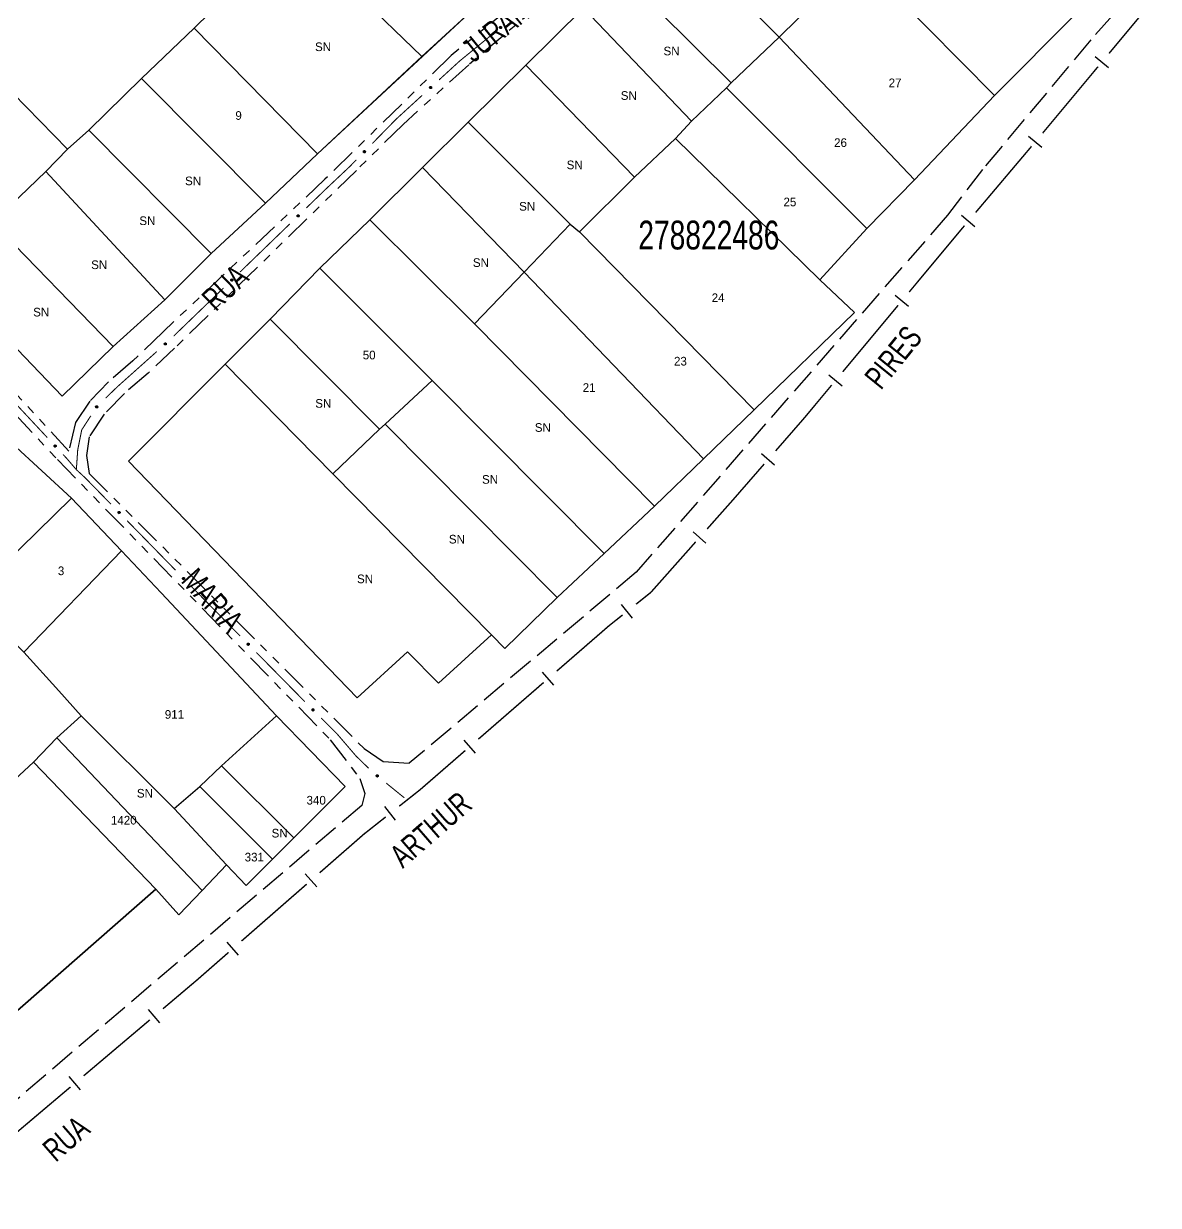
# Model space of a CAD drawing. Extents: x 204373 to 205952, y 4873300 to 4875179.
# Drawn here: x 205599.9 to 205796.8, y 4874653.5 to 4874858.5 of the extents above; entities that cross this region are included whole.
import ezdxf
from ezdxf.enums import TextEntityAlignment as Align

# ---------------------------------------------------------------- set-up
doc = ezdxf.new("R2010")
doc.units = 0
doc.header["$LTSCALE"] = 1.5
doc.header["$MEASUREMENT"] = 0
doc.linetypes.add('TRACO_11', pattern=[8, 3, -1, 3, -1])
doc.linetypes.add('TRACO_25', pattern=[8, 3, -1, 1, -1, 1, -1])
for name, color, linetype in [('CD_MALHA_LOTES', 7, 'CONTINUOUS'), ('CD_TXT_QUADRA', 255, 'CONTINUOUS'), ('LM-LIM-SETORES-BAIRROS', 250, 'CONTINUOUS'), ('RU-QUADRA', 220, 'CONTINUOUS'), ('SV-EIXO-RUA-N-PAV', 6, 'CONTINUOUS'), ('SV-RUA-NAO-PAV', 7, 'CONTINUOUS'), ('SV-RUA-PAVIM', 7, 'CONTINUOUS'), ('SV-TXT-RUA-N-PAV', 7, 'CONTINUOUS'), ('SV-TXT-RUA-PAV', 7, 'CONTINUOUS'), ('Th_NmrPort', 1, 'CONTINUOUS')]:
    doc.layers.add(name, color=color, linetype=linetype)
doc.styles.add('ARIAL', font='ARIAL.SHX')

msp = doc.modelspace()

# ---------------------------------------------------------------- linework, layer by layer
at = {"layer": 'CD_MALHA_LOTES', "linetype": 'Continuous', "flags": 128}
for points in [[(205669.017432, 4874852.782925), (205646.672247, 4874874.347736)], [(205730.987112, 4874856.165869), (205712.558945, 4874874.749396)], [(205768.323391, 4874846.013757), (205744.956753, 4874869.674051)], [(205629.500111, 4874857.703973), (205637.821992, 4874865.893761)], [(205722.680838, 4874848.195203), (205703.368859, 4874867.397328)], [(205730.987112, 4874856.165869), (205740.593862, 4874865.646767)], [(205677.888804, 4874860.927136), (205669.017432, 4874852.782925)], [(205687.022594, 4874851.299568), (205697.048853, 4874861.199974)], [(205715.800895, 4874841.566964), (205697.048853, 4874861.199974)], [(205782.418885, 4874860.193153), (205768.323391, 4874846.013757)], [(205620.385669, 4874848.985812), (205629.500111, 4874857.703973)], [(205650.911106, 4874835.912774), (205629.500111, 4874857.703973)], [(205607.572614, 4874836.70113), (205588.551171, 4874856.118853)], [(205722.680838, 4874848.195203), (205730.987112, 4874856.165869)], [(205754.437651, 4874831.414853), (205730.987112, 4874856.165869)], [(205669.017432, 4874852.782925), (205650.911106, 4874835.912774)], [(205677.038285, 4874841.399161), (205687.022594, 4874851.299568)], [(205705.900488, 4874831.834361), (205687.022594, 4874851.299568)], [(205611.271228, 4874840.003464), (205620.385669, 4874848.985812)], [(205641.894301, 4874827.332266), (205620.385669, 4874848.985812)], [(205715.800895, 4874841.566964), (205721.841821, 4874847.356185)], [(205721.841821, 4874847.356185), (205722.680838, 4874848.195203)], [(205746.21528, 4874822.940776), (205721.841821, 4874847.356185)], [(205768.323391, 4874846.013757), (205754.437651, 4874831.414853)], [(205669.151521, 4874833.512396), (205677.038285, 4874841.399161)], [(205694.741555, 4874823.695891), (205677.038285, 4874841.399161)], [(205713.032137, 4874838.546501), (205715.800895, 4874841.566964)], [(205607.572614, 4874836.70113), (205611.271228, 4874840.003464)], [(205632.441199, 4874818.606326), (205611.271228, 4874840.003464)], [(205705.900488, 4874831.834361), (205713.032137, 4874838.546501)], [(205738.058066, 4874814.081108), (205713.032137, 4874838.546501)], [(205603.791029, 4874832.858695), (205607.572614, 4874836.70113)], [(205650.911106, 4874835.912774), (205641.894301, 4874827.332266)], [(205594.556076, 4874823.987322), (205603.791029, 4874832.858695)], [(205624.442421, 4874810.607547), (205603.791029, 4874832.858695)], [(205659.964279, 4874824.451007), (205669.151521, 4874833.512396)], [(205669.151521, 4874833.512396), (205686.770889, 4874815.389618)], [(205696.335688, 4874822.353463), (205705.900488, 4874831.834361)], [(205754.437651, 4874831.414853), (205746.21528, 4874822.940776)], [(205641.894301, 4874827.332266), (205632.441199, 4874818.606326)], [(205615.498332, 4874802.463336), (205594.556076, 4874823.987322)], [(205678.129008, 4874806.412131), (205659.964279, 4874824.451007)], [(205686.770889, 4874815.389618), (205694.741555, 4874823.695891)], [(205694.741555, 4874823.695891), (205696.335688, 4874822.353463)], [(205746.21528, 4874822.940776), (205738.058066, 4874814.081108)], [(205726.640287, 4874791.524032), (205696.335688, 4874822.353463)], [(205632.441199, 4874818.606326), (205624.442421, 4874810.607547)], [(205606.62696, 4874793.882829), (205585.830135, 4874815.552247)], [(205642.680518, 4874807.251148), (205651.322398, 4874816.060832)], [(205670.787605, 4874796.595626), (205651.322398, 4874816.060832)], [(205678.129008, 4874806.412131), (205686.770889, 4874815.389618)], [(205717.868091, 4874783.030319), (205686.770889, 4874815.389618)], [(205738.058066, 4874814.081108), (205744.045437, 4874808.372218)], [(205624.442421, 4874810.607547), (205615.498332, 4874802.463336)], [(205744.045437, 4874808.372218), (205726.640287, 4874791.524032)], [(205634.919606, 4874799.448285), (205642.680518, 4874807.251148)], [(205661.642314, 4874788.121549), (205642.680518, 4874807.251148)], [(205709.34046, 4874774.78117), (205678.129008, 4874806.412131)], [(205615.498332, 4874802.463336), (205606.62696, 4874793.882829)], [(205634.919606, 4874799.448285), (205618.139256, 4874782.584033)], [(205653.587746, 4874780.402588), (205634.919606, 4874799.448285)], [(205662.649135, 4874789.044468), (205670.787605, 4874796.595626)], [(205700.614678, 4874766.558798), (205670.787605, 4874796.595626)], [(205726.640287, 4874791.524032), (205717.868091, 4874783.030319)], [(205653.587746, 4874780.402588), (205661.642314, 4874788.121549)], [(205661.642314, 4874788.121549), (205662.649135, 4874789.044468)], [(205692.476208, 4874758.923739), (205662.649135, 4874789.044468)], [(205618.139256, 4874782.584033), (205657.782833, 4874741.556076)], [(205717.868091, 4874783.030319), (205709.34046, 4874774.78117)], [(205681.10752, 4874752.463304), (205653.587746, 4874780.402588)], [(205590.438243, 4874758.784597), (205608.233346, 4874776.156006)], [(205608.233346, 4874776.156006), (205616.919051, 4874767.046609)], [(205709.34046, 4874774.78117), (205700.614678, 4874766.558798)], [(205599.971334, 4874749.463352), (205616.919051, 4874767.046609)], [(205616.919051, 4874767.046609), (205623.800329, 4874759.731864)], [(205700.614678, 4874766.558798), (205692.476208, 4874758.923739)], [(205623.800329, 4874759.731864), (205643.823552, 4874738.447336)], [(205692.476208, 4874758.923739), (205683.414818, 4874750.114055)], [(205599.971334, 4874749.463352), (205590.438243, 4874758.784597)], [(205671.878328, 4874744.073129), (205681.10752, 4874752.463304)], [(205683.414818, 4874750.114055), (205681.10752, 4874752.463304)], [(205606.051824, 4874742.736002), (205599.971334, 4874749.463352)], [(205657.782833, 4874741.556076), (205666.508615, 4874749.526743)], [(205666.508615, 4874749.526743), (205671.878328, 4874744.073129)], [(205609.928118, 4874738.447336), (205606.051824, 4874742.736002)], [(205605.691189, 4874734.6341), (205609.928118, 4874738.447336)], [(205609.928118, 4874738.447336), (205626.028449, 4874722.347005)], [(205634.290461, 4874729.761631), (205643.823552, 4874738.447336)], [(205643.823552, 4874738.447336), (205655.686954, 4874726.160241)], [(205601.666106, 4874730.397171), (205605.691189, 4874734.6341)], [(205630.900918, 4874708.153292), (205605.691189, 4874734.6341)], [(205574.862943, 4874705.594653), (205601.666106, 4874730.397171)], [(205622.850752, 4874708.365139), (205601.666106, 4874730.397171)], [(205630.477225, 4874726.160241), (205634.290461, 4874729.761631)], [(205646.789402, 4874717.26269), (205634.290461, 4874729.761631)], [(205626.028449, 4874722.347005), (205630.477225, 4874726.160241)], [(205630.477225, 4874726.160241), (205643.082089, 4874713.555377)], [(205655.686954, 4874726.160241), (205646.789402, 4874717.26269)], [(205635.137847, 4874712.602068), (205626.028449, 4874722.347005)], [(205635.137847, 4874712.602068), (205630.900918, 4874708.153292)], [(205638.52739, 4874709.000678), (205635.137847, 4874712.602068)], [(205643.082089, 4874713.555377), (205638.52739, 4874709.000678)], [(205622.850752, 4874708.365139), (205586.095391, 4874676.164477)], [(205626.875835, 4874703.916363), (205622.850752, 4874708.365139)], [(205630.900918, 4874708.153292), (205626.875835, 4874703.916363)]]:
    msp.add_lwpolyline(points, dxfattribs=at)
at = {"layer": 'CD_MALHA_LOTES', "linetype": 'Continuous'}
for points in [[(205651.322398, 4874816.060832), (205659.964279, 4874824.451007)], [(205646.789402, 4874717.26269), (205643.082089, 4874713.555377)]]:
    msp.add_lwpolyline(points, dxfattribs=at)
at = {"layer": 'LM-LIM-SETORES-BAIRROS', "const_width": 0.25}
for points in [[(205788.212008, 4874853.329234), (205796.533204, 4874863.317111)], [(205776.690351, 4874839.499866), (205786.291731, 4874851.024339)], [(205765.07671, 4874825.747679), (205774.758608, 4874837.204592)], [(205753.535983, 4874811.934327), (205762.494877, 4874822.692497)], [(205762.494877, 4874822.692497), (205762.495636, 4874822.693408)], [(205762.495636, 4874822.693408), (205763.140331, 4874823.456297)], [(205742.017405, 4874798.102395), (205751.61622, 4874809.629005)], [(205735.325843, 4874790.06692), (205740.097642, 4874795.797072)], [(205730.371652, 4874784.378775), (205734.969117, 4874789.657346)], [(205734.969117, 4874789.657346), (205735.325843, 4874790.06692)], [(205723.048279, 4874775.970458), (205728.40131, 4874782.11653)], [(205718.502138, 4874770.847029), (205722.484396, 4874775.334971)], [(205722.484396, 4874775.334971), (205723.048279, 4874775.970458)], [(205708.724455, 4874759.827735), (205716.511009, 4874768.603058)], [(205706.168581, 4874757.791023), (205708.51476, 4874759.660634)], [(205708.51476, 4874759.660634), (205708.724455, 4874759.827735)], [(205701.448862, 4874754.029997), (205703.822402, 4874755.921412)], [(205692.413246, 4874746.18658), (205700.720113, 4874753.397403)], [(205700.720113, 4874753.397403), (205701.448862, 4874754.029997)], [(205678.82019, 4874734.387053), (205690.147736, 4874744.219992)], [(205668.708692, 4874725.609711), (205676.554681, 4874732.420465)], [(205665.092303, 4874722.750241), (205668.229965, 4874725.231183)], [(205668.229965, 4874725.231183), (205668.708692, 4874725.609711)], [(205658.932113, 4874717.879393), (205662.739056, 4874720.889534)], [(205651.289895, 4874711.204544), (205658.821564, 4874717.782838)], [(205658.821564, 4874717.782838), (205658.932113, 4874717.879393)], [(205640.970493, 4874702.191395), (205649.030394, 4874709.231056)], [(205637.735427, 4874699.360712), (205640.745734, 4874701.994731)], [(205640.745734, 4874701.994731), (205640.970493, 4874702.191395)], [(205630.057103, 4874692.642179), (205635.477697, 4874697.385198)], [(205624.102767, 4874687.607939), (205629.448261, 4874692.127419)], [(205629.448261, 4874692.127419), (205630.057103, 4874692.642179)], [(205610.357211, 4874675.986421), (205621.811841, 4874685.671019)], [(205596.611655, 4874664.364902), (205608.066285, 4874674.049501)]]:
    msp.add_lwpolyline(points, dxfattribs=at)
at = {"layer": 'LM-LIM-SETORES-BAIRROS'}
for points in [[(205788.084271, 4874850.832499), (205785.779376, 4874852.752775)], [(205776.54976, 4874837.000196), (205774.258377, 4874838.936576)], [(205764.931482, 4874823.251901), (205762.640099, 4874825.188281)], [(205753.408802, 4874809.437564), (205751.10348, 4874811.357327)], [(205741.890224, 4874795.605632), (205739.584902, 4874797.525395)], [(205730.189213, 4874781.885441), (205727.926968, 4874783.855783)], [(205718.296704, 4874768.355484), (205716.052733, 4874770.346613)], [(205705.539267, 4874755.371526), (205703.669656, 4874757.717705)], [(205691.8862, 4874743.742767), (205689.919612, 4874746.008276)], [(205678.293145, 4874731.94324), (205676.326557, 4874734.208749)], [(205664.453825, 4874720.333146), (205662.593118, 4874722.686393)], [(205650.770305, 4874708.759135), (205648.796817, 4874711.018636)], [(205637.21803, 4874696.914838), (205635.242516, 4874699.172568)], [(205623.543943, 4874685.171196), (205621.607023, 4874687.462122)], [(205609.798387, 4874673.549678), (205607.861467, 4874675.840604)]]:
    msp.add_lwpolyline(points, dxfattribs=at)
at = {"layer": 'RU-QUADRA', "linetype": 'Continuous', "flags": 128}
for points in [[(205585.830135, 4874815.552247), (205606.62696, 4874793.882829), (205615.498332, 4874802.463336), (205624.442421, 4874810.607547), (205632.441199, 4874818.606326), (205641.894301, 4874827.332266), (205650.911106, 4874835.912774), (205677.888804, 4874860.927136)], [(205697.048853, 4874861.199974), (205687.022594, 4874851.299568), (205677.038285, 4874841.399161), (205669.151521, 4874833.512396), (205659.964279, 4874824.451007), (205651.322398, 4874816.060832), (205642.680518, 4874807.251148), (205634.919606, 4874799.448285), (205618.139256, 4874782.584033), (205657.782833, 4874741.556076), (205666.508615, 4874749.526743), (205671.878328, 4874744.073129), (205681.10752, 4874752.463304), (205683.414818, 4874750.114055), (205692.476208, 4874758.923739), (205700.614678, 4874766.558798), (205709.34046, 4874774.78117), (205717.868091, 4874783.030319), (205726.640287, 4874791.524032), (205744.045437, 4874808.372218), (205738.058066, 4874814.081108), (205746.21528, 4874822.940776), (205754.437651, 4874831.414853), (205768.323391, 4874846.013757), (205782.418885, 4874860.193153)], [(205586.095391, 4874676.164477), (205622.850752, 4874708.365139), (205626.875835, 4874703.916363), (205630.900918, 4874708.153292), (205635.137847, 4874712.602068), (205638.52739, 4874709.000678), (205643.082089, 4874713.555377), (205646.789402, 4874717.26269), (205655.686954, 4874726.160241), (205643.823552, 4874738.447336), (205623.800329, 4874759.731864), (205616.919051, 4874767.046609), (205608.233346, 4874776.156006), (205597.958793, 4874785.689097)]]:
    msp.add_lwpolyline(points, dxfattribs=at)
at = {"layer": 'SV-EIXO-RUA-N-PAV'}
for points in [[(205682.85192, 4874857.821641), (205682.847743, 4874857.772911), (205682.834189, 4874857.731885), (205682.813035, 4874857.70092), (205682.787208, 4874857.678432), (205682.758193, 4874857.658401), (205682.724485, 4874857.64466), (205682.683695, 4874857.637695), (205682.634783, 4874857.641542), (205682.593668, 4874857.658189), (205682.562201, 4874857.677304), (205682.5372, 4874857.702885), (205682.518214, 4874857.731397), (205682.505098, 4874857.766883), (205682.498444, 4874857.808289), (205682.503502, 4874857.857378), (205682.517066, 4874857.897509), (205682.538314, 4874857.926922), (205682.56419, 4874857.951893), (205682.594057, 4874857.971987), (205682.627223, 4874857.985285), (205682.668924, 4874857.99191), (205682.717309, 4874857.986275), (205682.757489, 4874857.973204), (205682.787193, 4874857.952375), (205682.811203, 4874857.926346), (205682.831648, 4874857.897489), (205682.846871, 4874857.86418), (205682.85192, 4874857.821641)], [(205670.715685, 4874847.413612), (205670.714206, 4874847.364726), (205670.702939, 4874847.323013), (205670.683527, 4874847.290927), (205670.658981, 4874847.267047), (205670.631117, 4874847.245444), (205670.598219, 4874847.229863), (205670.557876, 4874847.220656), (205670.508826, 4874847.221796), (205670.466854, 4874847.236147), (205670.43438, 4874847.253495), (205670.408005, 4874847.277656), (205670.387473, 4874847.305076), (205670.372417, 4874847.339784), (205670.363487, 4874847.380759), (205670.365826, 4874847.430053), (205670.377153, 4874847.470871), (205670.396744, 4874847.501413), (205670.421202, 4874847.527774), (205670.449913, 4874847.549488), (205670.482294, 4874847.564597), (205670.523566, 4874847.573514), (205670.572189, 4874847.570561), (205670.613029, 4874847.559728), (205670.643837, 4874847.540572), (205670.669249, 4874847.515908), (205670.691255, 4874847.488224), (205670.708295, 4874847.455807), (205670.715685, 4874847.413612)], [(205659.213363, 4874836.309207), (205659.214582, 4874836.260314), (205659.205631, 4874836.218043), (205659.188019, 4874836.184936), (205659.164826, 4874836.159738), (205659.138196, 4874836.136632), (205659.106208, 4874836.11926), (205659.066433, 4874836.107844), (205659.017395, 4874836.106277), (205658.974696, 4874836.118292), (205658.941314, 4874836.133822), (205658.913647, 4874836.156493), (205658.891634, 4874836.182739), (205658.874688, 4874836.216564), (205658.863512, 4874836.256984), (205658.86313, 4874836.306332), (205658.872189, 4874836.347713), (205658.890065, 4874836.379288), (205658.913033, 4874836.406958), (205658.940503, 4874836.430222), (205658.972002, 4874836.447094), (205659.012719, 4874836.458273), (205659.061431, 4874836.458005), (205659.102806, 4874836.449441), (205659.134624, 4874836.432012), (205659.161356, 4874836.408787), (205659.184856, 4874836.382359), (205659.203658, 4874836.35093), (205659.213363, 4874836.309207)], [(205647.730294, 4874825.165777), (205647.730153, 4874825.116869), (205647.72003, 4874825.074863), (205647.701503, 4874825.042259), (205647.677619, 4874825.017716), (205647.650357, 4874824.99536), (205647.617898, 4874824.978884), (205647.577821, 4874824.968578), (205647.528758, 4874824.968376), (205647.48641, 4874824.981573), (205647.453473, 4874824.998026), (205647.426447, 4874825.021458), (205647.405172, 4874825.048306), (205647.389173, 4874825.082589), (205647.379126, 4874825.123304), (205647.380116, 4874825.172644), (205647.390323, 4874825.213756), (205647.409071, 4874825.244822), (205647.432799, 4874825.271843), (205647.460905, 4874825.294334), (205647.492861, 4874825.310323), (205647.533874, 4874825.320366), (205647.582559, 4874825.318743), (205647.62368, 4874825.309031), (205647.655001, 4874825.290724), (205647.681077, 4874825.266765), (205647.703833, 4874825.239693), (205647.721753, 4874825.207754), (205647.730294, 4874825.165777)], [(205636.225194, 4874814.046754), (205636.225053, 4874813.997846), (205636.21493, 4874813.95584), (205636.196403, 4874813.923236), (205636.172519, 4874813.898693), (205636.145257, 4874813.876337), (205636.112797, 4874813.859861), (205636.072721, 4874813.849555), (205636.023658, 4874813.849353), (205635.981309, 4874813.86255), (205635.948373, 4874813.879003), (205635.921347, 4874813.902435), (205635.900072, 4874813.929283), (205635.884073, 4874813.963566), (205635.874026, 4874814.004281), (205635.875016, 4874814.053621), (205635.885223, 4874814.094733), (205635.90397, 4874814.125799), (205635.927699, 4874814.15282), (205635.955805, 4874814.175311), (205635.987761, 4874814.1913), (205636.028774, 4874814.201343), (205636.077459, 4874814.19972), (205636.11858, 4874814.190008), (205636.149901, 4874814.171701), (205636.175977, 4874814.147742), (205636.198733, 4874814.12067), (205636.216653, 4874814.088731), (205636.225194, 4874814.046754)], [(205624.694856, 4874802.948239), (205624.692797, 4874802.899374), (205624.681035, 4874802.857798), (205624.661244, 4874802.825945), (205624.636416, 4874802.802357), (205624.608298, 4874802.781087), (205624.575218, 4874802.765897), (205624.534768, 4874802.75717), (205624.485735, 4874802.758891), (205624.443937, 4874802.773739), (205624.41167, 4874802.791471), (205624.385584, 4874802.815944), (205624.365378, 4874802.843605), (205624.350736, 4874802.878489), (205624.342292, 4874802.919567), (205624.345216, 4874802.96883), (205624.357027, 4874803.009511), (205624.376978, 4874803.039818), (205624.401747, 4874803.065887), (205624.430714, 4874803.087259), (205624.463272, 4874803.101983), (205624.504647, 4874803.11041), (205624.553231, 4874803.106879), (205624.59394, 4874803.095563), (205624.624519, 4874803.076043), (205624.649636, 4874803.051079), (205624.671313, 4874803.023136), (205624.687967, 4874802.990519), (205624.694856, 4874802.948239)], [(205612.773017, 4874792.0839), (205612.783942, 4874792.036227), (205612.783582, 4874791.993021), (205612.77291, 4874791.957071), (205612.755196, 4874791.927762), (205612.733697, 4874791.899819), (205612.705805, 4874791.876429), (205612.669098, 4874791.857325), (205612.621353, 4874791.846031), (205612.577117, 4874791.849308), (205612.541312, 4874791.857885), (205612.509687, 4874791.874596), (205612.482891, 4874791.895937), (205612.459553, 4874791.925712), (205612.440556, 4874791.9631), (205612.430361, 4874792.011385), (205612.431004, 4874792.053741), (205612.44224, 4874792.088242), (205612.459241, 4874792.11993), (205612.481533, 4874792.148194), (205612.509044, 4874792.170997), (205612.546722, 4874792.190056), (205612.594512, 4874792.199487), (205612.636765, 4874792.199328), (205612.671415, 4874792.18858), (205612.702234, 4874792.171139), (205612.730523, 4874792.149916), (205612.755203, 4874792.122858), (205612.773017, 4874792.0839)], [(205605.390127, 4874785.404796), (205605.439025, 4874785.403777), (205605.480842, 4874785.392903), (205605.513109, 4874785.373794), (205605.537219, 4874785.349474), (205605.559083, 4874785.321814), (205605.574973, 4874785.289065), (205605.584559, 4874785.24881), (205605.583881, 4874785.199751), (205605.569925, 4874785.157646), (205605.552884, 4874785.12501), (205605.528972, 4874785.098409), (205605.501746, 4874785.077619), (205605.467182, 4874785.062238), (205605.426292, 4874785.052922), (205605.376979, 4874785.054798), (205605.336056, 4874785.06574), (205605.305331, 4874785.085043), (205605.278741, 4874785.109252), (205605.256758, 4874785.137757), (205605.241345, 4874785.169995), (205605.232039, 4874785.211181), (205605.234535, 4874785.259829), (205605.244983, 4874785.300769), (205605.263849, 4874785.331757), (205605.288273, 4874785.357399), (205605.315748, 4874785.379665), (205605.348003, 4874785.39701), (205605.390127, 4874785.404796)], [(205616.472899, 4874773.880158), (205616.521807, 4874773.880302), (205616.563871, 4874773.870424), (205616.596583, 4874773.852088), (205616.621264, 4874773.828347), (205616.643779, 4874773.801215), (205616.660444, 4874773.768853), (205616.670983, 4874773.728837), (205616.671472, 4874773.679776), (205616.658521, 4874773.637351), (205616.64226, 4874773.604319), (205616.618986, 4874773.577157), (205616.592263, 4874773.555727), (205616.558074, 4874773.539528), (205616.517417, 4874773.529243), (205616.468073, 4874773.529946), (205616.426902, 4874773.539913), (205616.395727, 4874773.558479), (205616.368568, 4874773.58205), (205616.345914, 4874773.610025), (205616.329739, 4874773.641887), (205616.319458, 4874773.68284), (205616.320797, 4874773.731534), (205616.330269, 4874773.772711), (205616.348392, 4874773.804138), (205616.3722, 4874773.830353), (205616.399138, 4874773.853267), (205616.430972, 4874773.871373), (205616.472899, 4874773.880158)], [(205627.658781, 4874762.440051), (205627.707689, 4874762.440195), (205627.749753, 4874762.430317), (205627.782465, 4874762.411981), (205627.807146, 4874762.38824), (205627.829661, 4874762.361108), (205627.846326, 4874762.328746), (205627.856865, 4874762.28873), (205627.857354, 4874762.239669), (205627.844403, 4874762.197244), (205627.828142, 4874762.164212), (205627.804868, 4874762.13705), (205627.778145, 4874762.11562), (205627.743956, 4874762.099421), (205627.703299, 4874762.089136), (205627.653955, 4874762.089839), (205627.612784, 4874762.099806), (205627.581609, 4874762.118373), (205627.55445, 4874762.141943), (205627.531796, 4874762.169918), (205627.515621, 4874762.20178), (205627.50534, 4874762.242734), (205627.506679, 4874762.291427), (205627.516151, 4874762.332604), (205627.534275, 4874762.364031), (205627.558082, 4874762.390247), (205627.58502, 4874762.41316), (205627.616854, 4874762.431266), (205627.658781, 4874762.440051)], [(205638.874275, 4874751.029591), (205638.923183, 4874751.02992), (205638.965283, 4874751.020201), (205638.998064, 4874751.001989), (205639.022835, 4874750.978342), (205639.045453, 4874750.951295), (205639.062239, 4874750.918996), (205639.07293, 4874750.87902), (205639.073604, 4874750.829962), (205639.060814, 4874750.787488), (205639.044678, 4874750.754394), (205639.021507, 4874750.727145), (205638.994865, 4874750.705613), (205638.960737, 4874750.689286), (205638.92012, 4874750.678847), (205638.870773, 4874750.679364), (205638.829564, 4874750.689175), (205638.79832, 4874750.707623), (205638.771072, 4874750.731091), (205638.748313, 4874750.75898), (205638.732017, 4874750.790781), (205638.721581, 4874750.831695), (205638.722736, 4874750.880393), (205638.732052, 4874750.921606), (205638.750057, 4874750.953101), (205638.773765, 4874750.979406), (205638.800616, 4874751.002421), (205638.832382, 4874751.020647), (205638.874275, 4874751.029591)], [(205650.110055, 4874739.639689), (205650.158959, 4874739.640382), (205650.201131, 4874739.630978), (205650.234046, 4874739.61301), (205650.258993, 4874739.589548), (205650.281811, 4874739.562671), (205650.298839, 4874739.530498), (205650.309827, 4874739.490603), (205650.310866, 4874739.441551), (205650.298393, 4874739.398983), (205650.282504, 4874739.36577), (205650.259538, 4874739.338349), (205650.233056, 4874739.316619), (205650.199052, 4874739.300038), (205650.158513, 4874739.289297), (205650.109164, 4874739.289445), (205650.067883, 4874739.298949), (205650.036502, 4874739.317164), (205650.00908, 4874739.340428), (205649.986114, 4874739.368146), (205649.969581, 4874739.399825), (205649.95884, 4874739.44066), (205649.959632, 4874739.489366), (205649.968641, 4874739.530647), (205649.986411, 4874739.562275), (205650.009922, 4874739.588757), (205650.036601, 4874739.611971), (205650.06823, 4874739.630433), (205650.110055, 4874739.639689)], [(205661.241238, 4874728.188318), (205661.28981, 4874728.19404), (205661.332726, 4874728.189024), (205661.367316, 4874728.174539), (205661.394544, 4874728.153769), (205661.420007, 4874728.129382), (205661.440255, 4874728.099132), (205661.45529, 4874728.060579), (205661.461371, 4874728.011895), (205661.453344, 4874727.968269), (205661.440957, 4874727.933598), (205661.420934, 4874727.903959), (205661.396829, 4874727.87962), (205661.364711, 4874727.859627), (205661.325493, 4874727.844772), (205661.276391, 4874727.839842), (205661.234351, 4874727.845047), (205661.201262, 4874727.859936), (205661.171592, 4874727.880255), (205661.145895, 4874727.905463), (205661.126191, 4874727.935272), (205661.111305, 4874727.974785), (205661.107081, 4874728.023314), (205661.111794, 4874728.065303), (205661.126215, 4874728.098592), (205661.146877, 4874728.127352), (205661.171025, 4874728.153188), (205661.200587, 4874728.174807), (205661.241238, 4874728.188318)]]:
    msp.add_lwpolyline(points, close=True, dxfattribs=at)
for points in [[(205682.668924, 4874857.99191), (205682.498444, 4874857.808289)], [(205682.627223, 4874857.985285), (205682.503502, 4874857.857378)], [(205682.691114, 4874857.985477), (205682.503803, 4874857.78991)], [(205682.717309, 4874857.986275), (205682.505098, 4874857.766883)], [(205682.645318, 4874857.983269), (205682.506684, 4874857.838106)], [(205682.735085, 4874857.97914), (205682.514652, 4874857.752947)], [(205682.607683, 4874857.975396), (205682.51494, 4874857.881885)], [(205682.594057, 4874857.971987), (205682.517066, 4874857.897509)], [(205682.757489, 4874857.973204), (205682.518214, 4874857.731397)], [(205682.769168, 4874857.961187), (205682.529725, 4874857.71944)], [(205682.787193, 4874857.952375), (205682.5372, 4874857.702885)], [(205682.796914, 4874857.938049), (205682.549407, 4874857.69323)], [(205682.811203, 4874857.926346), (205682.562201, 4874857.677304)], [(205682.819188, 4874857.908671), (205682.582913, 4874857.669516)], [(205682.831648, 4874857.897489), (205682.593668, 4874857.658189)], [(205682.835509, 4874857.877949), (205682.618052, 4874857.652427)], [(205682.846871, 4874857.86418), (205682.634783, 4874857.641542)], [(205682.847606, 4874857.84377), (205682.660775, 4874857.643306)], [(205682.85192, 4874857.821641), (205682.683695, 4874857.637695)], [(205682.848566, 4874857.79519), (205682.709547, 4874857.646187)], [(205682.847743, 4874857.772911), (205682.724485, 4874857.64466)], [(205682.840117, 4874857.749491), (205682.747566, 4874857.6579)], [(205682.834189, 4874857.731885), (205682.758193, 4874857.658401)], [(205670.523566, 4874847.573514), (205670.363487, 4874847.380759)], [(205670.482294, 4874847.564597), (205670.365826, 4874847.430053)], [(205670.546077, 4874847.568317), (205670.369853, 4874847.362704)], [(205670.500473, 4874847.563583), (205670.370067, 4874847.410985)], [(205670.572189, 4874847.570561), (205670.372417, 4874847.339784)], [(205670.463331, 4874847.553644), (205670.375893, 4874847.455154)], [(205670.449913, 4874847.549488), (205670.377153, 4874847.470871)], [(205670.590331, 4874847.564418), (205670.382726, 4874847.326397)], [(205670.613029, 4874847.559728), (205670.387473, 4874847.305076)], [(205670.625353, 4874847.548375), (205670.399627, 4874847.293773)], [(205670.643837, 4874847.540572), (205670.408005, 4874847.277656)], [(205670.654335, 4874847.526804), (205670.420726, 4874847.26869)], [(205670.669249, 4874847.515908), (205670.43438, 4874847.253495)], [(205670.678197, 4874847.498701), (205670.455491, 4874847.246863)], [(205670.691255, 4874847.488224), (205670.466854, 4874847.236147)], [(205670.69619, 4874847.468927), (205670.49152, 4874847.23174)], [(205670.708295, 4874847.455807), (205670.508826, 4874847.221796)], [(205670.710156, 4874847.435468), (205670.534681, 4874847.224993)], [(205670.715685, 4874847.413612), (205670.557876, 4874847.220656)], [(205670.713798, 4874847.387016), (205670.58322, 4874847.230562)], [(205670.714206, 4874847.364726), (205670.598219, 4874847.229863)], [(205670.707886, 4874847.340919), (205670.620534, 4874847.244357)], [(205670.702939, 4874847.323013), (205670.631117, 4874847.245444)], [(205658.972002, 4874836.447094), (205658.86313, 4874836.306332)], [(205659.012719, 4874836.458273), (205658.863512, 4874836.256984)], [(205658.990209, 4874836.447083), (205658.868415, 4874836.287527)], [(205659.035482, 4874836.454325), (205658.870863, 4874836.239307)], [(205658.953671, 4874836.435111), (205658.871797, 4874836.33195)], [(205658.940503, 4874836.430222), (205658.872189, 4874836.347713)], [(205659.061431, 4874836.458005), (205658.874688, 4874836.216564)], [(205659.079884, 4874836.452872), (205658.885719, 4874836.203765)], [(205659.102806, 4874836.449441), (205658.891634, 4874836.182739)], [(205659.115738, 4874836.438784), (205658.904393, 4874836.172124)], [(205659.134624, 4874836.432012), (205658.913647, 4874836.156493)], [(205659.145865, 4874836.418845), (205658.926843, 4874836.148242)], [(205659.161356, 4874836.408787), (205658.941314, 4874836.133822)], [(205659.17124, 4874836.3921), (205658.962759, 4874836.128365)], [(205659.184856, 4874836.382359), (205658.974696, 4874836.118292)], [(205659.190848, 4874836.363363), (205658.999567, 4874836.115252)], [(205659.203658, 4874836.35093), (205659.017395, 4874836.106277)], [(205659.206637, 4874836.330726), (205659.043035, 4874836.110895)], [(205659.213363, 4874836.309207), (205659.066433, 4874836.107844)], [(205659.212945, 4874836.282547), (205659.091192, 4874836.119132)], [(205659.214582, 4874836.260314), (205659.106208, 4874836.11926)], [(205659.209583, 4874836.236195), (205659.127689, 4874836.134963)], [(205659.205631, 4874836.218043), (205659.138196, 4874836.136632)], [(205647.533874, 4874825.320366), (205647.379126, 4874825.123304)], [(205647.492861, 4874825.310323), (205647.380116, 4874825.172644)], [(205647.511061, 4874825.309806), (205647.384877, 4874825.153699)], [(205647.556518, 4874825.315786), (205647.385983, 4874825.10543)], [(205647.582559, 4874825.318743), (205647.389173, 4874825.082589)], [(205647.474204, 4874825.298855), (205647.389493, 4874825.198011)], [(205647.460905, 4874825.294334), (205647.390323, 4874825.213756)], [(205647.600863, 4874825.313099), (205647.399845, 4874825.069488)], [(205647.62368, 4874825.309031), (205647.405172, 4874825.048306)], [(205647.63631, 4874825.298019), (205647.417631, 4874825.03734)], [(205647.655001, 4874825.290724), (205647.426447, 4874825.021458)], [(205647.665871, 4874825.277249), (205647.439408, 4874825.012843)], [(205647.681077, 4874825.266765), (205647.453473, 4874824.998026)], [(205647.690493, 4874825.249809), (205647.474757, 4874824.991975)], [(205647.703833, 4874825.239693), (205647.48641, 4874824.981573)], [(205647.709294, 4874825.220538), (205647.511186, 4874824.977843)], [(205647.721753, 4874825.207754), (205647.528758, 4874824.968376)], [(205647.724169, 4874825.187474), (205647.554516, 4874824.972279)], [(205647.730294, 4874825.165777), (205647.577821, 4874824.968578)], [(205647.729135, 4874825.139139), (205647.602884, 4874824.979173)], [(205647.730153, 4874825.116869), (205647.617898, 4874824.978884)], [(205647.724485, 4874825.092899), (205647.639807, 4874824.993983)], [(205647.72003, 4874825.074863), (205647.650357, 4874824.99536)], [(205636.028774, 4874814.201343), (205635.874026, 4874814.004281)], [(205635.987761, 4874814.1913), (205635.875016, 4874814.053621)], [(205636.005961, 4874814.190783), (205635.879777, 4874814.034676)], [(205636.051418, 4874814.196763), (205635.880883, 4874813.986407)], [(205636.077459, 4874814.19972), (205635.884073, 4874813.963566)], [(205635.969104, 4874814.179832), (205635.884393, 4874814.078988)], [(205635.955805, 4874814.175311), (205635.885223, 4874814.094733)], [(205636.095763, 4874814.194076), (205635.894745, 4874813.950465)], [(205636.11858, 4874814.190008), (205635.900072, 4874813.929283)], [(205636.13121, 4874814.178996), (205635.912531, 4874813.918317)], [(205636.149901, 4874814.171701), (205635.921347, 4874813.902435)], [(205636.160771, 4874814.158226), (205635.934308, 4874813.89382)], [(205636.175977, 4874814.147742), (205635.948373, 4874813.879003)], [(205636.185393, 4874814.130786), (205635.969657, 4874813.872952)], [(205636.198733, 4874814.12067), (205635.981309, 4874813.86255)], [(205636.204193, 4874814.101515), (205636.006086, 4874813.85882)], [(205636.216653, 4874814.088731), (205636.023658, 4874813.849353)], [(205636.219069, 4874814.068451), (205636.049416, 4874813.853256)], [(205636.225194, 4874814.046754), (205636.072721, 4874813.849555)], [(205636.224034, 4874814.020116), (205636.097784, 4874813.86015)], [(205636.225053, 4874813.997846), (205636.112797, 4874813.859861)], [(205636.219385, 4874813.973876), (205636.134707, 4874813.87496)], [(205636.21493, 4874813.95584), (205636.145257, 4874813.876337)], [(205624.504647, 4874803.11041), (205624.342292, 4874802.919567)], [(205624.463272, 4874803.101983), (205624.345216, 4874802.96883)], [(205624.527095, 4874803.104946), (205624.348443, 4874802.901438)], [(205624.481438, 4874803.100753), (205624.34923, 4874802.949713)], [(205624.553231, 4874803.106879), (205624.350736, 4874802.878489)], [(205624.44418, 4874803.091255), (205624.35558, 4874802.993809)], [(205624.430714, 4874803.087259), (205624.357027, 4874803.009511)], [(205624.571299, 4874803.100522), (205624.360885, 4874802.86498)], [(205624.59394, 4874803.095563), (205624.365378, 4874802.843605)], [(205624.606129, 4874803.084064), (205624.377398, 4874802.832159)], [(205624.624519, 4874803.076043), (205624.385584, 4874802.815944)], [(205624.634852, 4874803.062152), (205624.398198, 4874802.806827)], [(205624.649636, 4874803.051079), (205624.41167, 4874802.791471)], [(205624.658379, 4874803.033767), (205624.432701, 4874802.784589)], [(205624.671313, 4874803.023136), (205624.443937, 4874802.773739)], [(205624.676018, 4874803.003782), (205624.468548, 4874802.76904)], [(205624.687967, 4874802.990519), (205624.485735, 4874802.758891)], [(205624.689586, 4874802.97016), (205624.511627, 4874802.761781)], [(205624.694856, 4874802.948239), (205624.534768, 4874802.75717)], [(205624.692653, 4874802.921668), (205624.560228, 4874802.766774)], [(205624.692797, 4874802.899374), (205624.575218, 4874802.765897)], [(205624.686194, 4874802.875645), (205624.597703, 4874802.780125)], [(205624.681035, 4874802.857798), (205624.608298, 4874802.781087)], [(205612.509044, 4874792.170997), (205612.430361, 4874792.011385)], [(205612.481533, 4874792.148194), (205612.431004, 4874792.053741)], [(205612.493464, 4874792.155607), (205612.433757, 4874792.038215)], [(205612.526889, 4874792.174611), (205612.439283, 4874791.994008)], [(205612.546722, 4874792.190056), (205612.440556, 4874791.9631)], [(205612.569816, 4874792.190717), (205612.451279, 4874791.94724)], [(205612.594512, 4874792.199487), (205612.459553, 4874791.925712)], [(205612.613619, 4874792.198129), (205612.47291, 4874791.915365)], [(205612.636765, 4874792.199328), (205612.482891, 4874791.895937)], [(205612.651559, 4874792.191458), (205612.497507, 4874791.888073)], [(205612.671415, 4874792.18858), (205612.509687, 4874791.874596)], [(205612.685051, 4874792.177913), (205612.524261, 4874791.869136)], [(205612.702234, 4874792.171139), (205612.541312, 4874791.857885)], [(205612.715241, 4874792.156753), (205612.563414, 4874791.856804)], [(205612.730523, 4874792.149916), (205612.577117, 4874791.849308)], [(205612.740175, 4874792.132493), (205612.602095, 4874791.851278)], [(205612.755203, 4874792.122858), (205612.621353, 4874791.846031)], [(205612.762144, 4874792.10365), (205612.645561, 4874791.855659)], [(205612.773017, 4874792.0839), (205612.669098, 4874791.857325)], [(205612.777913, 4874792.057691), (205612.691116, 4874791.873315)], [(205612.783942, 4874792.036227), (205612.705805, 4874791.876429)], [(205612.783843, 4874792.011597), (205612.723732, 4874791.896092)], [(205612.783582, 4874791.993021), (205612.733697, 4874791.899819)], [(205605.232039, 4874785.211181), (205605.426292, 4874785.052922)], [(205605.234535, 4874785.259829), (205605.467182, 4874785.062238)], [(205605.237025, 4874785.23374), (205605.444287, 4874785.059458)], [(205605.240507, 4874785.278029), (205605.480472, 4874785.072673)], [(205605.241345, 4874785.169995), (205605.376979, 4874785.054798)], [(205605.242188, 4874785.188183), (205605.396006, 4874785.059218)], [(205605.244983, 4874785.300769), (205605.501746, 4874785.077619)], [(205605.252476, 4874785.151135), (205605.351784, 4874785.064628)], [(205605.25622, 4874785.3132), (205605.512934, 4874785.089879)], [(205605.256758, 4874785.137757), (205605.336056, 4874785.06574)], [(205605.263849, 4874785.331757), (205605.528972, 4874785.098409)], [(205605.277517, 4874785.342384), (205605.537818, 4874785.111213)], [(205605.288273, 4874785.357399), (205605.552884, 4874785.12501)], [(205605.305394, 4874785.366509), (205605.559317, 4874785.146182)], [(205605.315748, 4874785.379665), (205605.569925, 4874785.157646)], [(205605.334998, 4874785.384782), (205605.5741, 4874785.182352)], [(205605.348003, 4874785.39701), (205605.583881, 4874785.199751)], [(205605.368323, 4874785.399062), (205605.580441, 4874785.225575)], [(205605.390127, 4874785.404796), (205605.584559, 4874785.24881)], [(205605.41674, 4874785.403159), (205605.574415, 4874785.274059)], [(205605.439025, 4874785.403777), (205605.574973, 4874785.289065)], [(205605.46289, 4874785.397681), (205605.56027, 4874785.311242)], [(205605.480842, 4874785.392903), (205605.559083, 4874785.321814)], [(205616.319458, 4874773.68284), (205616.517417, 4874773.529243)], [(205616.320797, 4874773.731534), (205616.558074, 4874773.539528)], [(205616.323906, 4874773.705511), (205616.535251, 4874773.536205)], [(205616.326334, 4874773.74987), (205616.571112, 4874773.550275)], [(205616.329739, 4874773.641887), (205616.468073, 4874773.529946)], [(205616.33015, 4874773.660089), (205616.48699, 4874773.534817)], [(205616.330269, 4874773.772711), (205616.592263, 4874773.555727)], [(205616.341207, 4874773.785405), (205616.603156, 4874773.568249)], [(205616.341315, 4874773.623297), (205616.442652, 4874773.539175)], [(205616.345914, 4874773.610025), (205616.426902, 4874773.539913)], [(205616.348392, 4874773.804138), (205616.618986, 4874773.577157)], [(205616.361804, 4874773.815087), (205616.627526, 4874773.590168)], [(205616.3722, 4874773.830353), (205616.64226, 4874773.604319)], [(205616.3891, 4874773.839868), (205616.648187, 4874773.625638)], [(205616.399138, 4874773.853267), (205616.658521, 4874773.637351)], [(205616.418261, 4874773.858839), (205616.662107, 4874773.662149)], [(205616.430972, 4874773.871373), (205616.671472, 4874773.679776)], [(205616.451238, 4874773.873907), (205616.667418, 4874773.705511)], [(205616.472899, 4874773.880158), (205616.670983, 4874773.728837)], [(205616.499543, 4874773.879154), (205616.660242, 4874773.753838)], [(205616.521807, 4874773.880302), (205616.660444, 4874773.768853)], [(205616.54581, 4874773.874774), (205616.645217, 4874773.790674)], [(205616.563871, 4874773.870424), (205616.643779, 4874773.801215)], [(205627.50534, 4874762.242734), (205627.703299, 4874762.089136)], [(205627.506679, 4874762.291427), (205627.743956, 4874762.099421)], [(205627.509788, 4874762.265404), (205627.721133, 4874762.096098)], [(205627.512216, 4874762.309764), (205627.756994, 4874762.110169)], [(205627.515621, 4874762.20178), (205627.653955, 4874762.089839)], [(205627.516032, 4874762.219983), (205627.672872, 4874762.09471)], [(205627.516151, 4874762.332604), (205627.778145, 4874762.11562)], [(205627.527089, 4874762.345299), (205627.789038, 4874762.128142)], [(205627.527197, 4874762.18319), (205627.628534, 4874762.099068)], [(205627.531796, 4874762.169918), (205627.612784, 4874762.099806)], [(205627.534275, 4874762.364031), (205627.804868, 4874762.13705)], [(205627.547686, 4874762.37498), (205627.813408, 4874762.150062)], [(205627.558082, 4874762.390247), (205627.828142, 4874762.164212)], [(205627.574982, 4874762.399761), (205627.83407, 4874762.185532)], [(205627.58502, 4874762.41316), (205627.844403, 4874762.197244)], [(205627.604143, 4874762.418732), (205627.847989, 4874762.222042)], [(205627.616854, 4874762.431266), (205627.857354, 4874762.239669)], [(205627.63712, 4874762.4338), (205627.853301, 4874762.265404)], [(205627.658781, 4874762.440051), (205627.856865, 4874762.28873)], [(205627.685425, 4874762.439047), (205627.846124, 4874762.313731)], [(205627.707689, 4874762.440195), (205627.846326, 4874762.328746)], [(205627.731692, 4874762.434667), (205627.831099, 4874762.350567)], [(205627.749753, 4874762.430317), (205627.829661, 4874762.361108)], [(205638.721581, 4874750.831695), (205638.92012, 4874750.678847)], [(205638.722736, 4874750.880393), (205638.960737, 4874750.689286)], [(205638.725943, 4874750.854382), (205638.937928, 4874750.685876)], [(205638.728204, 4874750.89875), (205638.973734, 4874750.700082)], [(205638.732017, 4874750.790781), (205638.870773, 4874750.679364)], [(205638.732052, 4874750.921606), (205638.994865, 4874750.705613)], [(205638.732359, 4874750.808985), (205638.889671, 4874750.684306)], [(205638.742942, 4874750.934341), (205639.005711, 4874750.718177)], [(205638.743664, 4874750.772235), (205638.845318, 4874750.688496)], [(205638.748313, 4874750.75898), (205638.829564, 4874750.689175)], [(205638.750057, 4874750.953101), (205639.021507, 4874750.727145)], [(205638.763427, 4874750.9641), (205639.029997, 4874750.740188)], [(205638.773765, 4874750.979406), (205639.044678, 4874750.754394)], [(205638.790629, 4874750.988985), (205639.050525, 4874750.775736)], [(205638.800616, 4874751.002421), (205639.060814, 4874750.787488)], [(205638.819718, 4874751.008066), (205639.064306, 4874750.812299)], [(205638.832382, 4874751.020647), (205639.073604, 4874750.829962)], [(205638.852638, 4874751.023258), (205639.069453, 4874750.855681)], [(205638.874275, 4874751.029591), (205639.07293, 4874750.87902)], [(205638.900923, 4874751.028688), (205639.062094, 4874750.90398)], [(205638.923183, 4874751.02992), (205639.062239, 4874750.918996)], [(205638.947206, 4874751.024483), (205639.04693, 4874750.940759)], [(205638.965283, 4874751.020201), (205639.045453, 4874750.951295)], [(205649.95884, 4874739.44066), (205650.158513, 4874739.289297)], [(205649.959632, 4874739.489366), (205650.199052, 4874739.300038)], [(205649.963033, 4874739.463379), (205650.176268, 4874739.296458)], [(205649.964963, 4874739.507763), (205650.211968, 4874739.310931)], [(205649.968641, 4874739.530647), (205650.233056, 4874739.316619)], [(205649.969581, 4874739.399825), (205650.109164, 4874739.289445)], [(205649.969787, 4874739.418031), (205650.128025, 4874739.294528)], [(205649.979436, 4874739.543463), (205650.243808, 4874739.329263)], [(205649.981366, 4874739.381366), (205650.083641, 4874739.298388)], [(205649.986114, 4874739.368146), (205650.067883, 4874739.298949)], [(205649.986411, 4874739.562275), (205650.259538, 4874739.338349)], [(205649.999698, 4874739.573374), (205650.26793, 4874739.351455)], [(205650.009922, 4874739.588757), (205650.282504, 4874739.36577)], [(205650.026714, 4874739.59846), (205650.288192, 4874739.387155)], [(205650.036601, 4874739.611971), (205650.298393, 4874739.398983)], [(205650.05566, 4874739.617758), (205650.3017, 4874739.42382)], [(205650.06823, 4874739.630433), (205650.310866, 4874739.441551)], [(205650.088465, 4874739.633195), (205650.306524, 4874739.467239)], [(205650.110055, 4874739.639689), (205650.309827, 4874739.490603)], [(205650.136709, 4874739.638985), (205650.298806, 4874739.515482)], [(205650.158959, 4874739.640382), (205650.298839, 4874739.530498)], [(205650.183022, 4874739.635125), (205650.283368, 4874739.552147)], [(205650.201131, 4874739.630978), (205650.281811, 4874739.562671)], [(205661.171025, 4874728.153188), (205661.453344, 4874727.968269)], [(205661.189388, 4874728.160905), (205661.454078, 4874727.993315)], [(205661.200587, 4874728.174807), (205661.461371, 4874728.011895)], [(205661.220431, 4874728.179637), (205661.454409, 4874728.037)], [(205661.241238, 4874728.188318), (205661.45529, 4874728.060579)], [(205661.267822, 4874728.19036), (205661.441767, 4874728.084192)], [(205661.28981, 4874728.19404), (205661.440255, 4874728.099132)], [(205661.314287, 4874728.191286), (205661.422638, 4874728.119074)], [(205661.332726, 4874728.189024), (205661.420007, 4874728.129382)], [(205661.107081, 4874728.023314), (205661.364711, 4874727.859627)], [(205661.110491, 4874728.042162), (205661.376438, 4874727.871792)], [(205661.111305, 4874727.974785), (205661.325493, 4874727.844772)], [(205661.111794, 4874728.065303), (205661.396829, 4874727.87962)], [(205661.113138, 4874727.997816), (205661.342417, 4874727.853722)], [(205661.121213, 4874728.079162), (205661.406223, 4874727.893303)], [(205661.124523, 4874727.953403), (205661.294629, 4874727.846838)], [(205661.126191, 4874727.935272), (205661.276391, 4874727.839842)], [(205661.126215, 4874728.098592), (205661.420934, 4874727.903959)], [(205661.13829, 4874728.110999), (205661.427933, 4874727.917859)], [(205661.139812, 4874727.918124), (205661.250083, 4874727.84611)], [(205661.145895, 4874727.905463), (205661.234351, 4874727.845047)], [(205661.146877, 4874728.127352), (205661.440957, 4874727.933598)], [(205661.162581, 4874728.138732), (205661.444414, 4874727.955455)]]:
    msp.add_lwpolyline(points, dxfattribs=at)
at = {"layer": 'SV-EIXO-RUA-N-PAV', "const_width": 0.18}
for points in [[(205681.123095, 4874856.549379), (205675.705394, 4874852.116715)], [(205675.590107, 4874852.022389), (205672.010982, 4874848.74787)], [(205675.705394, 4874852.116715), (205675.590107, 4874852.022389)], [(205669.05976, 4874846.047816), (205664.632928, 4874841.997736)], [(205664.574607, 4874841.944378), (205660.433119, 4874837.712858)], [(205664.632928, 4874841.997736), (205664.574607, 4874841.944378)], [(205774.591136, 4874837.221703), (205774.709194, 4874837.146118)], [(205657.635267, 4874834.854183), (205656.935804, 4874834.139514)], [(205656.488762, 4874833.682754), (205652.58497, 4874830.008597)], [(205656.935804, 4874834.139514), (205656.488762, 4874833.682754)], [(205652.504432, 4874829.932796), (205648.988616, 4874826.534961)], [(205652.58497, 4874830.008597), (205652.504432, 4874829.932796)], [(205646.112341, 4874823.755205), (205637.483516, 4874815.415938)], [(205634.606907, 4874812.636528), (205625.97148, 4874804.304098)], [(205623.022845, 4874801.602184), (205616.310994, 4874795.606264)], [(205616.235314, 4874795.538657), (205614.152431, 4874793.522964)], [(205616.310994, 4874795.606264), (205616.235314, 4874795.538657)], [(205597.845348, 4874793.335755), (205604.043739, 4874786.68748)], [(205611.601228, 4874790.475585), (205610.514725, 4874788.796445)], [(205610.024447, 4874788.038742), (205609.416975, 4874785.001382)], [(205610.514725, 4874788.796445), (205610.024447, 4874788.038742)], [(205606.771444, 4874783.761797), (205607.444976, 4874783.039379)], [(205609.32133, 4874784.523157), (205609.148478, 4874782.016806)], [(205609.416975, 4874785.001382), (205609.32133, 4874784.523157)], [(205607.444976, 4874783.039379), (205608.754973, 4874781.511866)], [(205608.754973, 4874781.511866), (205609.086958, 4874781.124758)], [(205609.148478, 4874782.016806), (205609.086958, 4874781.124758)], [(205609.086958, 4874781.124758), (205610.182911, 4874780.11526)], [(205610.182911, 4874780.11526), (205610.580339, 4874779.749184)], [(205610.580339, 4874779.749184), (205615.096405, 4874775.13048)], [(205617.892876, 4874772.270453), (205626.282287, 4874763.690373)], [(205629.078758, 4874760.830346), (205630.476993, 4874759.400333)], [(205630.476993, 4874759.400333), (205631.018257, 4874758.846767)], [(205631.018257, 4874758.846767), (205637.493064, 4874752.2747)], [(205640.300328, 4874749.425267), (205648.722119, 4874740.876967)], [(205651.548028, 4874738.04604), (205653.669348, 4874735.924719)], [(205653.669348, 4874735.924719), (205654.359289, 4874735.234778)], [(205654.359289, 4874735.234778), (205656.978253, 4874732.17932)], [(205656.978253, 4874732.17932), (205657.610776, 4874731.441376)], [(205657.610776, 4874731.441376), (205659.781888, 4874729.330574)], [(205662.835562, 4874726.751094), (205665.940018, 4874724.228723)], [(205665.940018, 4874724.228723), (205665.971743, 4874724.202947)]]:
    msp.add_lwpolyline(points, dxfattribs=at)
at = {"layer": 'SV-RUA-NAO-PAV', "linetype": 'TRACO_25'}
for points in [[(205796.761387, 4874970.212832, 9.388765), (205786.585679, 4874958.631465, 9.388765), (205759.782529, 4874932.287927, 7.501293), (205754.663452, 4874926.90478, 6.040023), (205745.455451, 4874918.910891, 6.727542), (205739.575692, 4874912.91806, 5.786293), (205706.745889, 4874878.218207, 6.578923), (205702.883735, 4874875.547668, 6.628463), (205698.74772, 4874873.418187, 6.87616), (205694.100748, 4874869.133414, 7.421094), (205674.085619, 4874852.938989, 8.932047), (205652.210695, 4874831.502265, 9.229283), (205624.120713, 4874805.040586, 9.105434), (205618.889686, 4874799.974761, 9.105434), (205614.64234, 4874796.368523, 9.105434), (205611.436795, 4874793.002702, 9.055895), (205608.952498, 4874789.316325, 9.055895), (205607.7682, 4874784.356994, 9.055895), (205579.079061, 4874815.40733, 8.832968)], [(205796.761249, 4874962.513227, 9.731251), (205786.967489, 4874952.900317, 9.228939), (205767.454189, 4874933.595132, 7.897053), (205755.358017, 4874921.295071, 7.897053), (205742.139455, 4874909.97813, 5.959681), (205711.717692, 4874877.64009, 6.752311), (205707.786498, 4874873.708897, 6.752311), (205704.579819, 4874872.494716, 6.752311), (205701.074578, 4874871.250921, 6.801851), (205692.217106, 4874864.042343, 7.693561), (205677.169658, 4874851.374652, 9.130204), (205665.744227, 4874841.01324, 9.130204), (205657.664459, 4874833.03622, 9.204514), (205626.135667, 4874802.202845, 9.130204), (205621.534261, 4874797.891157, 9.130204), (205617.447191, 4874794.365058, 9.080665), (205613.921092, 4874790.75882, 9.080665), (205611.316003, 4874786.814976, 9.080665), (205610.834183, 4874783.598169, 9.031125), (205611.335204, 4874780.447571, 9.031125), (205658.993294, 4874732.758756, 9.031125), (205662.297975, 4874730.512827, 9.031125), (205666.828635, 4874730.193158, 9.031125)], [(205577.032642, 4874653.512794, 8.932047), (205573.366979, 4874653.789211, 8.932047), (205569.864168, 4874656.414517, 8.932047), (205568.050908, 4874659.275518, 8.882507), (205528.943498, 4874756.764277, 9.427441), (205494.730506, 4874846.656697, 8.312803), (205479.826992, 4874881.553073, 8.065106), (205480.024216, 4874883.916897, 7.842179), (205481.676763, 4874885.662956, 7.693561), (205497.477871, 4874890.449685, 6.653233), (205501.613062, 4874890.105188, 6.603693), (205504.556506, 4874888.69688, 6.405535), (205517.702543, 4874875.011518, 6.256917), (205557.388447, 4874834.714064, 8.164186), (205605.790712, 4874782.890843, 8.907277), (205653.138353, 4874734.273788, 9.031125), (205658.242039, 4874727.556311, 9.031125), (205659.125497, 4874724.930602, 9.031125), (205658.603777, 4874722.897016, 9.031125)]]:
    msp.add_polyline3d(points, dxfattribs=at)
at = {"layer": 'SV-RUA-PAVIM', "linetype": 'TRACO_11'}
for points in [[(205796.759572, 4874868.995397, 9.403987), (205785.039747, 4874855.661976, 9.403987), (205766.263546, 4874833.21568, 9.52576), (205760.178309, 4874825.246831, 9.55129), (205706.210793, 4874763.343143, 9.52652), (205666.828635, 4874730.193158, 9.179744)], [(205658.603777, 4874722.897016, 9.179744), (205582.014189, 4874657.583163, 9.105434), (205577.032642, 4874653.512794, 9.105434)]]:
    msp.add_polyline3d(points, dxfattribs=at)

# ---------------------------------------------------------------- texts
at = {"layer": 'CD_TXT_QUADRA', "style": 'ARIAL', "width": 0.7}
msp.add_text('278822486', height=5, dxfattribs=at).set_placement((205706.552286, 4874819.322318))
at = {"layer": 'SV-TXT-RUA-N-PAV', "style": 'ARIAL', "width": 0.7}
for s, rotation, p in [('JURANDIR', 39, (205677.98905, 4874851.611757)), ('RUA', 44, (205633.283097, 4874808.40619)), ('PIRES', 51, (205748.637106, 4874794.802481)), ('ARTHUR', 41, (205665.704115, 4874711.86949)), ('RUA', 41, (205605.500907, 4874660.881059))]:
    msp.add_text(s, height=4, rotation=rotation, dxfattribs=at).set_placement(p)
at = {"layer": 'SV-TXT-RUA-PAV', "style": 'ARIAL', "width": 0.7}
msp.add_text('MARIA', height=4, rotation=312, dxfattribs=at).set_placement((205627.084228, 4874761.723619))
at = {"layer": 'Th_NmrPort', "color": 1}
for s, p in [('SN', (205650.484323, 4874854.481121)), ('SN', (205710.929417, 4874853.742121)), ('27', (205749.972931, 4874848.217239)), ('SN', (205703.513878, 4874846.023906)), ('9', (205636.668251, 4874842.555669)), ('26', (205740.514335, 4874837.850618)), ('SN', (205694.13095, 4874833.992572)), ('SN', (205627.94231, 4874831.211947)), ('SN', (205685.884626, 4874826.8051)), ('25', (205731.736757, 4874827.559665)), ('SN', (205620.012234, 4874824.305292)), ('SN', (205611.653889, 4874816.668714)), ('SN', (205677.862165, 4874817.042767)), ('24', (205719.284028, 4874810.946832)), ('SN', (205601.594122, 4874808.453321)), ('50', (205658.759992, 4874801.009425)), ('23', (205712.745468, 4874799.941625)), ('21', (205696.917011, 4874795.365122)), ('SN', (205650.522636, 4874792.621242)), ('SN', (205688.605558, 4874788.438911)), ('SN', (205679.451209, 4874779.435388)), ('SN', (205673.69881, 4874769.067705)), ('3', (205605.878929, 4874763.578844)), ('SN', (205657.770534, 4874762.181847)), ('911', (205624.42973, 4874738.670374)), ('SN', (205619.583404, 4874724.996812)), ('340', (205649.007526, 4874723.785231)), ('1420', (205615.083245, 4874720.323569)), ('SN', (205642.949618, 4874718.07349)), ('331', (205638.276375, 4874713.919496))]:
    msp.add_text(s, height=1.5, dxfattribs=at).set_placement(p, align=Align.MIDDLE_LEFT)

doc.saveas('drawing.dxf')
